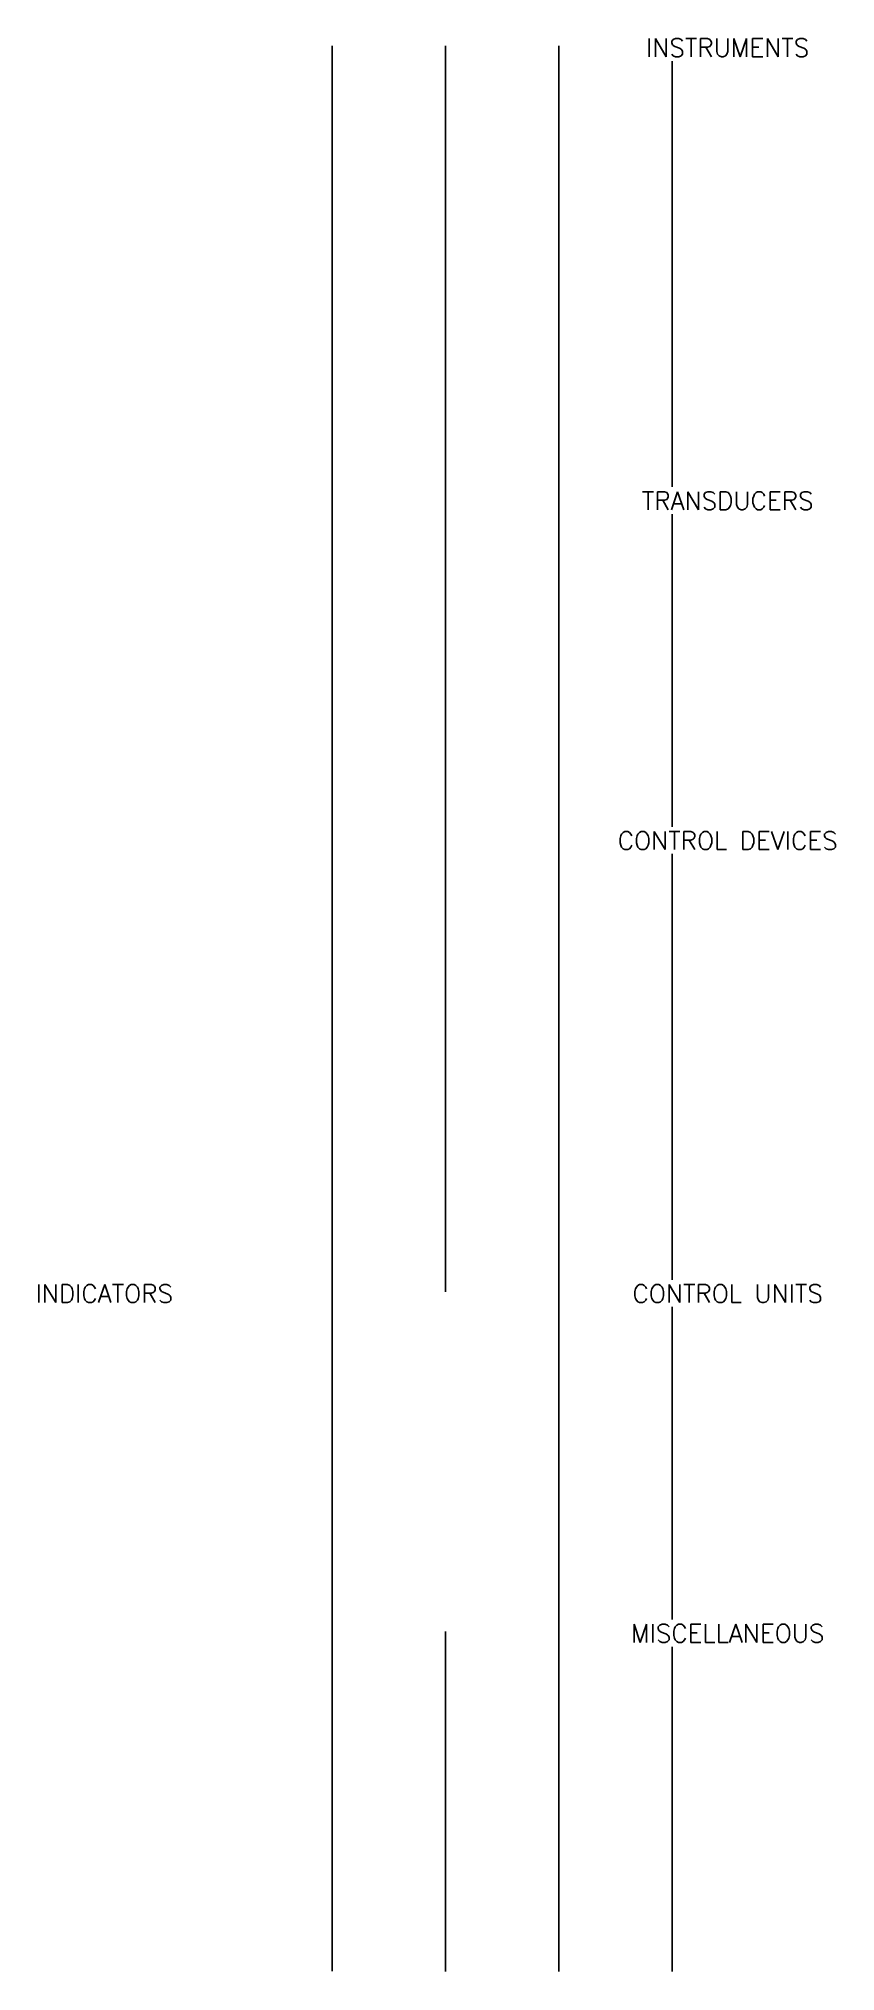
# Paper-space layout 'Layout1' of a CAD drawing. Extents: x 18 to 105, y 72 to 286.
import ezdxf
from ezdxf.enums import TextEntityAlignment as Align

# ---------------------------------------------------------------- set-up
doc = ezdxf.new("R2010")
doc.units = 0
doc.header["$LTSCALE"] = 4
for name, color, linetype in [('GRID', 4, 'CONTINUOUS'), ('SCHEIDINGEN', 3, 'CONTINUOUS'), ('TITELS', 1, 'CONTINUOUS')]:
    doc.layers.add(name, color=color, linetype=linetype)
doc.styles.get("Standard").update_dxf_attribs({"font": 'simplex'})

# ---------------------------------------------------------------- blocks, each defined once
blk = doc.blocks.new('TIT3')

psp = doc.layouts.get("Layout1")

# ---------------------------------------------------------------- linework, layer by layer
at = {"layer": 'GRID', "color": 0, "linetype": 'CONTINUOUS'}
for p, q in [((50, 247.5), (50, 285)), ((62.5, 147.5), (62.5, 285)), ((75, 72.5), (75, 285)), ((87.5, 236.33), (87.5, 283.33)), ((50, 210), (50, 247.5)), ((87.5, 223.83), (87.5, 233.33)), ((87.5, 198.83), (87.5, 233.33)), ((87.5, 198.83), (87.5, 220.83)), ((50, 172.5), (50, 210)), ((87.5, 173.83), (87.5, 195.83)), ((87.5, 148.83), (87.5, 195.83)), ((50, 72.52), (50, 172.5)), ((87.5, 111.33), (87.5, 145.83)), ((62.5, 72.5), (62.5, 110)), ((87.5, 72.5), (87.5, 108.33))]:
    psp.add_line(p, q, dxfattribs=at)

# ---------------------------------------------------------------- block references
at = {"layer": 'SCHEIDINGEN', "color": 0, "linetype": 'CONTINUOUS'}
ref = psp.add_blockref('TIT3', (75, 285), dxfattribs=at)
ref.add_attrib('TITLE', 'INSTRUMENTS', dxfattribs={"layer": 'TITELS', "color": 0, "linetype": 'CONTINUOUS', "height": 2}).set_placement((93.63, 284.8), align=Align.MIDDLE)
ref = psp.add_blockref('TIT3', (75, 235), dxfattribs=at)
ref.add_attrib('TITLE', 'TRANSDUCERS', dxfattribs={"layer": 'TITELS', "color": 0, "linetype": 'CONTINUOUS', "height": 2}).set_placement((93.63, 234.8), align=Align.MIDDLE)
ref = psp.add_blockref('TIT3', (75, 197.5), dxfattribs=at)
ref.add_attrib('TITLE', 'CONTROL DEVICES', dxfattribs={"layer": 'TITELS', "color": 0, "linetype": 'CONTINUOUS', "height": 2}).set_placement((93.63, 197.3), align=Align.MIDDLE)
ref = psp.add_blockref('TIT3', (6.25, 147.5), dxfattribs=at)
ref.add_attrib('TITLE', 'INDICATORS', dxfattribs={"layer": 'TITELS', "color": 0, "linetype": 'CONTINUOUS', "height": 2}).set_placement((24.88, 147.3), align=Align.MIDDLE)
ref = psp.add_blockref('TIT3', (75, 147.5), dxfattribs=at)
ref.add_attrib('TITLE', 'CONTROL UNITS', dxfattribs={"layer": 'TITELS', "color": 0, "linetype": 'CONTINUOUS', "height": 2}).set_placement((93.63, 147.3), align=Align.MIDDLE)
ref = psp.add_blockref('TIT3', (75, 110), dxfattribs=at)
ref.add_attrib('TITLE', 'MISCELLANEOUS', dxfattribs={"layer": 'TITELS', "color": 0, "linetype": 'CONTINUOUS', "height": 2}).set_placement((93.63, 109.8), align=Align.MIDDLE)

doc.saveas('drawing.dxf')
